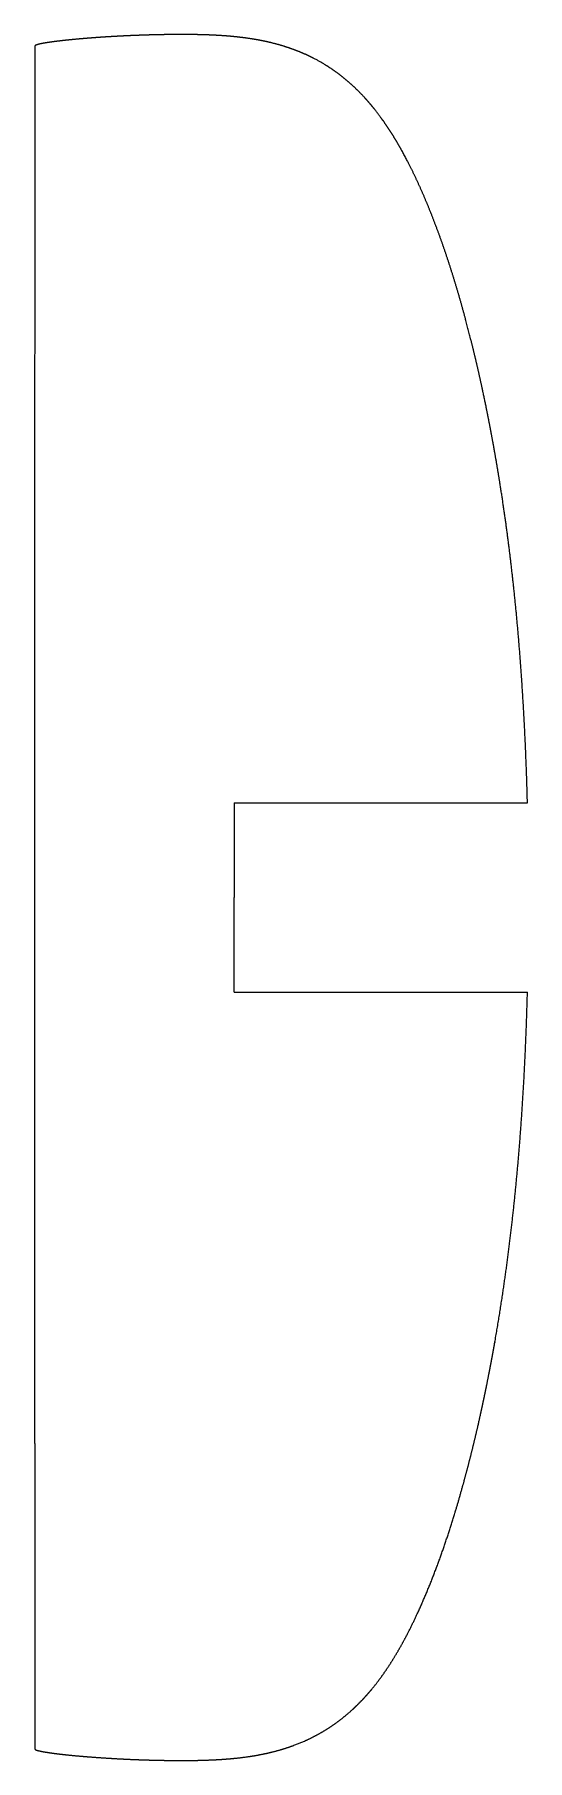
# Model space of a CAD drawing. Header units: metres. Extents: x 103.7 to 113.6, y -17.3 to 17.3.
import ezdxf

# ---------------------------------------------------------------- set-up
doc = ezdxf.new("R2010")
doc.units = ezdxf.units.M

msp = doc.modelspace()

# ---------------------------------------------------------------- linework, layer by layer
for p, q in [((107.696, 1.9, 2017), (113.572, 1.9, 2017)), ((107.696, -1.9, 2017), (113.572, -1.9, 2017))]:
    msp.add_line(p, q)
for points, knots in [([(103.703, 17.077, 2017), (103.703, 17.077, 2017), (103.703, 17.077, 2017), (103.703, 17.077, 2017), (103.703, 17.077, 2017), (103.703, 17.077, 2017), (103.703, 17.077, 2017), (103.703, 17.077, 2017), (103.703, 17.076, 2017), (103.703, 17.076, 2017), (103.703, 17.075, 2017), (103.703, 17.073, 2017), (103.703, 17.071, 2017), (103.703, 17.068, 2017), (103.703, 17.064, 2017), (103.703, 17.052, 2017), (103.703, 17.042, 2017), (103.703, 17.03, 2017), (103.703, 17.015, 2017), (103.703, 16.998, 2017), (103.703, 16.979, 2017), (103.703, 16.958, 2017), (103.703, 16.904, 2017), (103.702, 16.869, 2017), (103.702, 16.832, 2017), (103.702, 16.794, 2017), (103.702, 16.754, 2017), (103.702, 16.714, 2017), (103.702, 16.673, 2017), (103.702, 16.565, 2017), (103.702, 16.499, 2017), (103.702, 16.431, 2017), (103.702, 16.362, 2017), (103.702, 16.293, 2017), (103.702, 16.223, 2017), (103.702, 16.153, 2017), (103.702, 16.034, 2017), (103.702, 15.986, 2017), (103.702, 15.937, 2017), (103.702, 15.888, 2017), (103.702, 15.839, 2017), (103.702, 15.789, 2017), (103.702, 15.74, 2017), (103.702, 15.631, 2017), (103.701, 15.571, 2017), (103.701, 15.511, 2017), (103.701, 15.451, 2017), (103.701, 15.391, 2017), (103.701, 15.33, 2017), (103.701, 15.27, 2017), (103.701, 15.027, 2017), (103.701, 14.845, 2017), (103.701, 14.661, 2017), (103.701, 14.478, 2017), (103.701, 14.295, 2017), (103.7, 14.111, 2017), (103.7, 13.927, 2017), (103.7, 13.43, 2017), (103.7, 13.116, 2017), (103.699, 12.802, 2017), (103.699, 12.488, 2017), (103.699, 12.174, 2017), (103.699, 11.859, 2017), (103.699, 11.545, 2017), (103.698, 10.929, 2017), (103.698, 10.628, 2017), (103.698, 10.326, 2017), (103.698, 10.025, 2017), (103.698, 9.723, 2017), (103.697, 9.422, 2017), (103.697, 9.12, 2017), (103.697, 8.21, 2017), (103.697, 7.602, 2017), (103.697, 6.993, 2017), (103.696, 6.385, 2017), (103.696, 5.777, 2017), (103.696, 5.169, 2017), (103.696, 4.562, 2017), (103.696, 3.742, 2017), (103.696, 3.53, 2017), (103.696, 3.318, 2017), (103.696, 3.105, 2017), (103.696, 2.893, 2017), (103.696, 2.681, 2017), (103.696, 2.47, 2017), (103.696, 2.191, 2017), (103.696, 2.125, 2017), (103.696, 2.061, 2017), (103.696, 1.997, 2017), (103.696, 1.935, 2017), (103.696, 1.874, 2017), (103.696, 1.814, 2017), (103.696, 1.727, 2017), (103.696, 1.698, 2017), (103.696, 1.669, 2017), (103.696, 1.641, 2017), (103.696, 1.613, 2017), (103.696, 1.585, 2017), (103.696, 1.558, 2017), (103.696, 1.502, 2017), (103.696, 1.472, 2017), (103.696, 1.442, 2017), (103.696, 1.412, 2017), (103.696, 1.383, 2017), (103.696, 1.353, 2017), (103.696, 1.323, 2017), (103.696, 1.206, 2017), (103.696, 1.119, 2017), (103.696, 1.033, 2017), (103.696, 0.946, 2017), (103.696, 0.86, 2017), (103.696, 0.775, 2017), (103.696, 0.69, 2017), (103.696, 0.557, 2017), (103.696, 0.508, 2017), (103.696, 0.459, 2017), (103.696, 0.411, 2017), (103.696, 0.363, 2017), (103.696, 0.317, 2017), (103.696, 0.272, 2017), (103.696, 0.201, 2017), (103.696, 0.174, 2017), (103.696, 0.147, 2017), (103.696, 0.123, 2017), (103.696, 0.1, 2017), (103.696, 0.079, 2017), (103.696, 0.062, 2017), (103.696, 0.039, 2017), (103.696, 0.032, 2017), (103.696, 0.026, 2017), (103.696, 0.02, 2017), (103.696, 0.016, 2017), (103.696, 0.012, 2017), (103.696, 0.009, 2017), (103.696, 0.004, 2017), (103.696, 0.002, 2017), (103.696, 0.001, 2017), (103.696, 0, 2017), (103.696, 0, 2017), (103.696, 0, 2017), (103.696, 0, 2017), (103.696, 0, 2017), (103.696, 0, 2017), (103.696, -0.001, 2017), (103.696, -0.002, 2017), (103.696, -0.004, 2017), (103.696, -0.007, 2017), (103.696, -0.012, 2017), (103.696, -0.025, 2017), (103.696, -0.035, 2017), (103.696, -0.047, 2017), (103.696, -0.062, 2017), (103.696, -0.079, 2017), (103.696, -0.098, 2017), (103.696, -0.119, 2017), (103.696, -0.173, 2017), (103.696, -0.208, 2017), (103.696, -0.245, 2017), (103.696, -0.283, 2017), (103.696, -0.323, 2017), (103.696, -0.363, 2017), (103.696, -0.404, 2017), (103.696, -0.512, 2017), (103.696, -0.578, 2017), (103.696, -0.646, 2017), (103.696, -0.715, 2017), (103.696, -0.784, 2017), (103.696, -0.854, 2017), (103.696, -0.924, 2017), (103.696, -1.043, 2017), (103.696, -1.092, 2017), (103.696, -1.14, 2017), (103.696, -1.189, 2017), (103.696, -1.239, 2017), (103.696, -1.288, 2017), (103.696, -1.337, 2017), (103.696, -1.446, 2017), (103.696, -1.506, 2017), (103.696, -1.566, 2017), (103.696, -1.626, 2017), (103.696, -1.687, 2017), (103.696, -1.747, 2017), (103.696, -1.807, 2017), (103.696, -2.05, 2017), (103.696, -2.233, 2017), (103.696, -2.416, 2017), (103.696, -2.599, 2017), (103.696, -2.783, 2017), (103.696, -2.967, 2017), (103.696, -3.151, 2017), (103.696, -3.648, 2017), (103.696, -3.962, 2017), (103.696, -4.276, 2017), (103.696, -4.59, 2017), (103.696, -4.904, 2017), (103.696, -5.218, 2017), (103.696, -5.533, 2017), (103.696, -6.149, 2017), (103.696, -6.45, 2017), (103.696, -6.752, 2017), (103.697, -7.053, 2017), (103.697, -7.355, 2017), (103.697, -7.657, 2017), (103.697, -7.958, 2017), (103.697, -8.868, 2017), (103.697, -9.476, 2017), (103.698, -10.085, 2017), (103.698, -10.693, 2017), (103.698, -11.301, 2017), (103.699, -11.909, 2017), (103.699, -12.516, 2017), (103.7, -13.335, 2017), (103.7, -13.548, 2017), (103.7, -13.76, 2017), (103.7, -13.972, 2017), (103.7, -14.184, 2017), (103.701, -14.396, 2017), (103.701, -14.608, 2017), (103.701, -14.886, 2017), (103.701, -14.952, 2017), (103.701, -15.017, 2017), (103.701, -15.08, 2017), (103.701, -15.142, 2017), (103.701, -15.203, 2017), (103.701, -15.263, 2017), (103.701, -15.351, 2017), (103.701, -15.38, 2017), (103.701, -15.408, 2017), (103.701, -15.436, 2017), (103.701, -15.464, 2017), (103.701, -15.492, 2017), (103.701, -15.519, 2017), (103.701, -15.576, 2017), (103.702, -15.605, 2017), (103.702, -15.635, 2017), (103.702, -15.665, 2017), (103.702, -15.694, 2017), (103.702, -15.724, 2017), (103.702, -15.754, 2017), (103.702, -15.871, 2017), (103.702, -15.958, 2017), (103.702, -16.045, 2017), (103.702, -16.131, 2017), (103.702, -16.217, 2017), (103.702, -16.302, 2017), (103.702, -16.387, 2017), (103.702, -16.52, 2017), (103.702, -16.569, 2017), (103.702, -16.618, 2017), (103.702, -16.666, 2017), (103.702, -16.714, 2017), (103.702, -16.76, 2017), (103.702, -16.804, 2017), (103.702, -16.875, 2017), (103.703, -16.903, 2017), (103.703, -16.929, 2017), (103.703, -16.954, 2017), (103.703, -16.977, 2017), (103.703, -16.998, 2017), (103.703, -17.015, 2017), (103.703, -17.038, 2017), (103.703, -17.045, 2017), (103.703, -17.051, 2017), (103.703, -17.056, 2017), (103.703, -17.061, 2017), (103.703, -17.065, 2017), (103.703, -17.068, 2017), (103.703, -17.071, 2017), (103.703, -17.072, 2017), (103.703, -17.073, 2017), (103.703, -17.074, 2017), (103.703, -17.075, 2017), (103.703, -17.075, 2017), (103.703, -17.075, 2017), (103.703, -17.076, 2017), (103.703, -17.076, 2017), (103.703, -17.077, 2017), (103.703, -17.077, 2017), (103.703, -17.077, 2017), (103.703, -17.077, 2017), (103.703, -17.077, 2017), (103.703, -17.077, 2017)], [0, 0, 0, 0, 0, 0, 0, 0, 0, 0.002073, 0.002073, 0.002073, 0.002073, 0.002073, 0.002073, 0.002073, 0.006285, 0.006285, 0.006285, 0.006285, 0.006285, 0.006285, 0.006285, 0.012604, 0.012604, 0.012604, 0.012604, 0.012604, 0.012604, 0.012604, 0.021541, 0.021541, 0.021541, 0.021541, 0.021541, 0.021541, 0.021541, 0.035507, 0.035507, 0.035507, 0.035507, 0.035507, 0.035507, 0.035507, 0.045158, 0.045158, 0.045158, 0.045158, 0.045158, 0.045158, 0.045158, 0.056869, 0.056869, 0.056869, 0.056869, 0.056869, 0.056869, 0.056869, 0.092257, 0.092257, 0.092257, 0.092257, 0.092257, 0.092257, 0.092257, 0.152563, 0.152563, 0.152563, 0.152563, 0.152563, 0.152563, 0.152563, 0.210352, 0.210352, 0.210352, 0.210352, 0.210352, 0.210352, 0.210352, 0.326932, 0.326932, 0.326932, 0.326932, 0.326932, 0.326932, 0.326932, 0.367783, 0.367783, 0.367783, 0.367783, 0.367783, 0.367783, 0.367783, 0.38075, 0.38075, 0.38075, 0.38075, 0.38075, 0.38075, 0.38075, 0.387233, 0.387233, 0.387233, 0.387233, 0.387233, 0.387233, 0.387233, 0.394418, 0.394418, 0.394418, 0.394418, 0.394418, 0.394418, 0.394418, 0.415636, 0.415636, 0.415636, 0.415636, 0.415636, 0.415636, 0.415636, 0.428359, 0.428359, 0.428359, 0.428359, 0.428359, 0.428359, 0.428359, 0.436958, 0.436958, 0.436958, 0.436958, 0.436958, 0.436958, 0.436958, 0.441595, 0.441595, 0.441595, 0.441595, 0.441595, 0.441595, 0.441595, 0.447248, 0.447248, 0.447248, 0.447248, 0.447248, 0.447248, 0.447248, 0.453399, 0.453399, 0.453399, 0.453399, 0.453399, 0.453399, 0.453399, 0.461217, 0.461217, 0.461217, 0.461217, 0.461217, 0.461217, 0.461217, 0.472273, 0.472273, 0.472273, 0.472273, 0.472273, 0.472273, 0.472273, 0.489552, 0.489552, 0.489552, 0.489552, 0.489552, 0.489552, 0.489552, 0.501492, 0.501492, 0.501492, 0.501492, 0.501492, 0.501492, 0.501492, 0.515982, 0.515982, 0.515982, 0.515982, 0.515982, 0.515982, 0.515982, 0.559766, 0.559766, 0.559766, 0.559766, 0.559766, 0.559766, 0.559766, 0.634375, 0.634375, 0.634375, 0.634375, 0.634375, 0.634375, 0.634375, 0.705863, 0.705863, 0.705863, 0.705863, 0.705863, 0.705863, 0.705863, 0.850052, 0.850052, 0.850052, 0.850052, 0.850052, 0.850052, 0.850052, 0.900573, 0.900573, 0.900573, 0.900573, 0.900573, 0.900573, 0.900573, 0.916609, 0.916609, 0.916609, 0.916609, 0.916609, 0.916609, 0.916609, 0.924627, 0.924627, 0.924627, 0.924627, 0.924627, 0.924627, 0.924627, 0.933512, 0.933512, 0.933512, 0.933512, 0.933512, 0.933512, 0.933512, 0.959752, 0.959752, 0.959752, 0.959752, 0.959752, 0.959752, 0.959752, 0.975487, 0.975487, 0.975487, 0.975487, 0.975487, 0.975487, 0.975487, 0.986122, 0.986122, 0.986122, 0.986122, 0.986122, 0.986122, 0.986122, 0.991858, 0.991858, 0.991858, 0.991858, 0.991858, 0.991858, 0.991858, 0.994789, 0.994789, 0.994789, 0.994789, 0.994789, 0.994789, 0.994789, 1, 1, 1, 1, 1, 1, 1, 1, 1]), ([(113.572, 1.9, 2017), (113.56, 2.386, 2017), (113.543, 2.872, 2017), (113.522, 3.358, 2017), (113.496, 3.843, 2017), (113.466, 4.328, 2017), (113.43, 4.813, 2017), (113.389, 5.298, 2017), (113.308, 6.134, 2017), (113.27, 6.486, 2017), (113.23, 6.838, 2017), (113.186, 7.189, 2017), (113.139, 7.54, 2017), (113.088, 7.891, 2017), (113.034, 8.241, 2017), (112.948, 8.752, 2017), (112.92, 8.914, 2017), (112.892, 9.076, 2017), (112.862, 9.238, 2017), (112.832, 9.4, 2017), (112.801, 9.561, 2017), (112.768, 9.723, 2017), (112.7, 10.056, 2017), (112.664, 10.228, 2017), (112.626, 10.4, 2017), (112.588, 10.572, 2017), (112.548, 10.743, 2017), (112.507, 10.914, 2017), (112.465, 11.085, 2017), (112.361, 11.492, 2017), (112.299, 11.728, 2017), (112.234, 11.964, 2017), (112.166, 12.198, 2017), (112.095, 12.432, 2017), (112.021, 12.665, 2017), (111.944, 12.897, 2017), (111.789, 13.337, 2017), (111.712, 13.546, 2017), (111.632, 13.753, 2017), (111.549, 13.959, 2017), (111.461, 14.164, 2017), (111.369, 14.366, 2017), (111.273, 14.566, 2017), (111.111, 14.879, 2017), (111.049, 14.994, 2017), (110.985, 15.107, 2017), (110.918, 15.22, 2017), (110.85, 15.33, 2017), (110.779, 15.44, 2017), (110.705, 15.547, 2017), (110.597, 15.694, 2017), (110.566, 15.736, 2017), (110.533, 15.778, 2017), (110.501, 15.819, 2017), (110.468, 15.86, 2017), (110.434, 15.901, 2017), (110.399, 15.941, 2017), (110.272, 16.086, 2017), (110.175, 16.187, 2017), (110.074, 16.285, 2017), (109.97, 16.379, 2017), (109.861, 16.468, 2017), (109.749, 16.551, 2017), (109.633, 16.63, 2017), (109.409, 16.767, 2017), (109.302, 16.826, 2017), (109.193, 16.882, 2017), (109.081, 16.933, 2017), (108.967, 16.979, 2017), (108.852, 17.021, 2017), (108.736, 17.059, 2017), (108.558, 17.111, 2017), (108.498, 17.127, 2017), (108.437, 17.142, 2017), (108.377, 17.157, 2017), (108.316, 17.17, 2017), (108.254, 17.183, 2017), (108.193, 17.194, 2017), (108.015, 17.225, 2017), (107.897, 17.243, 2017), (107.78, 17.257, 2017), (107.662, 17.269, 2017), (107.543, 17.279, 2017), (107.425, 17.287, 2017), (107.306, 17.293, 2017), (107.153, 17.299, 2017), (107.119, 17.3, 2017), (107.084, 17.301, 2017), (107.05, 17.302, 2017), (107.015, 17.303, 2017), (106.981, 17.304, 2017), (106.946, 17.304, 2017), (106.885, 17.305, 2017), (106.859, 17.306, 2017), (106.833, 17.306, 2017), (106.807, 17.306, 2017), (106.781, 17.306, 2017), (106.755, 17.307, 2017), (106.728, 17.307, 2017), (106.615, 17.307, 2017), (106.527, 17.307, 2017), (106.44, 17.306, 2017), (106.352, 17.305, 2017), (106.265, 17.304, 2017), (106.178, 17.302, 2017), (106.09, 17.3, 2017), (105.906, 17.295, 2017), (105.81, 17.292, 2017), (105.714, 17.288, 2017), (105.618, 17.284, 2017), (105.521, 17.28, 2017), (105.425, 17.275, 2017), (105.329, 17.27, 2017), (105.149, 17.259, 2017), (105.064, 17.254, 2017), (104.98, 17.248, 2017), (104.896, 17.242, 2017), (104.812, 17.236, 2017), (104.728, 17.229, 2017), (104.644, 17.222, 2017), (104.5, 17.209, 2017), (104.439, 17.203, 2017), (104.379, 17.197, 2017), (104.319, 17.191, 2017), (104.259, 17.184, 2017), (104.2, 17.178, 2017), (104.141, 17.17, 2017), (104.046, 17.158, 2017), (104.009, 17.153, 2017), (103.973, 17.147, 2017), (103.937, 17.142, 2017), (103.902, 17.136, 2017), (103.867, 17.13, 2017), (103.834, 17.124, 2017), (103.784, 17.112, 2017), (103.766, 17.108, 2017), (103.749, 17.103, 2017), (103.733, 17.099, 2017), (103.719, 17.093, 2017), (103.709, 17.088, 2017), (103.703, 17.082, 2017), (103.703, 17.077, 2017)], [0, 0, 0, 0, 0, 0, 0, 0, 0, 0.177261, 0.177261, 0.177261, 0.177261, 0.177261, 0.177261, 0.177261, 0.306407, 0.306407, 0.306407, 0.306407, 0.306407, 0.306407, 0.306407, 0.366399, 0.366399, 0.366399, 0.366399, 0.366399, 0.366399, 0.366399, 0.430572, 0.430572, 0.430572, 0.430572, 0.430572, 0.430572, 0.430572, 0.51975, 0.51975, 0.51975, 0.51975, 0.51975, 0.51975, 0.51975, 0.601102, 0.601102, 0.601102, 0.601102, 0.601102, 0.601102, 0.601102, 0.648959, 0.648959, 0.648959, 0.648959, 0.648959, 0.648959, 0.648959, 0.66839, 0.66839, 0.66839, 0.66839, 0.66839, 0.66839, 0.66839, 0.72027, 0.72027, 0.72027, 0.72027, 0.72027, 0.72027, 0.72027, 0.765877, 0.765877, 0.765877, 0.765877, 0.765877, 0.765877, 0.765877, 0.789149, 0.789149, 0.789149, 0.789149, 0.789149, 0.789149, 0.789149, 0.8333, 0.8333, 0.8333, 0.8333, 0.8333, 0.8333, 0.8333, 0.846101, 0.846101, 0.846101, 0.846101, 0.846101, 0.846101, 0.846101, 0.855702, 0.855702, 0.855702, 0.855702, 0.855702, 0.855702, 0.855702, 0.887721, 0.887721, 0.887721, 0.887721, 0.887721, 0.887721, 0.887721, 0.923049, 0.923049, 0.923049, 0.923049, 0.923049, 0.923049, 0.923049, 0.954262, 0.954262, 0.954262, 0.954262, 0.954262, 0.954262, 0.954262, 0.977009, 0.977009, 0.977009, 0.977009, 0.977009, 0.977009, 0.977009, 0.991444, 0.991444, 0.991444, 0.991444, 0.991444, 0.991444, 0.991444, 1, 1, 1, 1, 1, 1, 1, 1, 1]), ([(103.703, -17.077, 2017), (103.703, -17.079, 2017), (103.704, -17.081, 2017), (103.706, -17.084, 2017), (103.708, -17.086, 2017), (103.712, -17.088, 2017), (103.716, -17.09, 2017), (103.721, -17.093, 2017), (103.738, -17.1, 2017), (103.753, -17.105, 2017), (103.77, -17.109, 2017), (103.787, -17.113, 2017), (103.805, -17.117, 2017), (103.824, -17.121, 2017), (103.843, -17.125, 2017), (103.891, -17.134, 2017), (103.921, -17.139, 2017), (103.951, -17.144, 2017), (103.981, -17.149, 2017), (104.012, -17.153, 2017), (104.043, -17.157, 2017), (104.074, -17.162, 2017), (104.168, -17.174, 2017), (104.231, -17.181, 2017), (104.295, -17.188, 2017), (104.36, -17.195, 2017), (104.424, -17.202, 2017), (104.489, -17.208, 2017), (104.554, -17.214, 2017), (104.791, -17.234, 2017), (104.964, -17.248, 2017), (105.137, -17.259, 2017), (105.311, -17.27, 2017), (105.485, -17.279, 2017), (105.66, -17.287, 2017), (105.835, -17.293, 2017), (106.057, -17.299, 2017), (106.105, -17.3, 2017), (106.153, -17.302, 2017), (106.201, -17.303, 2017), (106.249, -17.303, 2017), (106.297, -17.304, 2017), (106.346, -17.305, 2017), (106.429, -17.306, 2017), (106.464, -17.306, 2017), (106.499, -17.307, 2017), (106.534, -17.307, 2017), (106.569, -17.307, 2017), (106.604, -17.307, 2017), (106.639, -17.307, 2017), (106.727, -17.307, 2017), (106.779, -17.307, 2017), (106.831, -17.306, 2017), (106.884, -17.306, 2017), (106.936, -17.305, 2017), (106.988, -17.304, 2017), (107.04, -17.302, 2017), (107.147, -17.299, 2017), (107.203, -17.297, 2017), (107.258, -17.295, 2017), (107.314, -17.292, 2017), (107.37, -17.289, 2017), (107.425, -17.286, 2017), (107.481, -17.282, 2017), (107.633, -17.27, 2017), (107.729, -17.262, 2017), (107.825, -17.251, 2017), (107.921, -17.239, 2017), (108.017, -17.226, 2017), (108.112, -17.21, 2017), (108.207, -17.192, 2017), (108.462, -17.138, 2017), (108.622, -17.098, 2017), (108.779, -17.051, 2017), (108.934, -16.997, 2017), (109.086, -16.934, 2017), (109.235, -16.864, 2017), (109.38, -16.785, 2017), (109.661, -16.613, 2017), (109.797, -16.518, 2017), (109.929, -16.416, 2017), (110.054, -16.308, 2017), (110.175, -16.192, 2017), (110.29, -16.072, 2017), (110.399, -15.946, 2017), (110.53, -15.783, 2017), (110.556, -15.749, 2017), (110.582, -15.715, 2017), (110.608, -15.68, 2017), (110.634, -15.645, 2017), (110.66, -15.61, 2017), (110.685, -15.573, 2017), (110.736, -15.5, 2017), (110.761, -15.462, 2017), (110.787, -15.424, 2017), (110.812, -15.386, 2017), (110.837, -15.347, 2017), (110.862, -15.307, 2017), (110.886, -15.267, 2017), (110.998, -15.084, 2017), (111.081, -14.938, 2017), (111.16, -14.791, 2017), (111.236, -14.642, 2017), (111.309, -14.491, 2017), (111.38, -14.339, 2017), (111.448, -14.185, 2017), (111.648, -13.716, 2017), (111.772, -13.398, 2017), (111.889, -13.076, 2017), (111.998, -12.751, 2017), (112.1, -12.424, 2017), (112.197, -12.095, 2017), (112.289, -11.765, 2017), (112.424, -11.247, 2017), (112.471, -11.061, 2017), (112.517, -10.875, 2017), (112.561, -10.688, 2017), (112.604, -10.501, 2017), (112.645, -10.313, 2017), (112.685, -10.125, 2017), (112.743, -9.846, 2017), (112.762, -9.754, 2017), (112.78, -9.662, 2017), (112.798, -9.57, 2017), (112.816, -9.477, 2017), (112.834, -9.385, 2017), (112.851, -9.292, 2017), (112.887, -9.098, 2017), (112.905, -8.997, 2017), (112.923, -8.895, 2017), (112.941, -8.794, 2017), (112.959, -8.692, 2017), (112.976, -8.59, 2017), (112.992, -8.488, 2017), (113.138, -7.582, 2017), (113.248, -6.775, 2017), (113.34, -5.965, 2017), (113.414, -5.154, 2017), (113.473, -4.342, 2017), (113.519, -3.528, 2017), (113.551, -2.714, 2017), (113.572, -1.9, 2017)], [0, 0, 0, 0, 0, 0, 0, 0, 0, 0.0018147, 0.0018147, 0.0018147, 0.0018147, 0.0018147, 0.0018147, 0.0018147, 0.0061091, 0.0061091, 0.0061091, 0.0061091, 0.0061091, 0.0061091, 0.0061091, 0.0124068, 0.0124068, 0.0124068, 0.0124068, 0.0124068, 0.0124068, 0.0124068, 0.0249601, 0.0249601, 0.0249601, 0.0249601, 0.0249601, 0.0249601, 0.0249601, 0.0579986, 0.0579986, 0.0579986, 0.0579986, 0.0579986, 0.0579986, 0.0579986, 0.0669977, 0.0669977, 0.0669977, 0.0669977, 0.0669977, 0.0669977, 0.0669977, 0.0735425, 0.0735425, 0.0735425, 0.0735425, 0.0735425, 0.0735425, 0.0735425, 0.0833601, 0.0833601, 0.0833601, 0.0833601, 0.0833601, 0.0833601, 0.0833601, 0.0939202, 0.0939202, 0.0939202, 0.0939202, 0.0939202, 0.0939202, 0.0939202, 0.1122707, 0.1122707, 0.1122707, 0.1122707, 0.1122707, 0.1122707, 0.1122707, 0.1434191, 0.1434191, 0.1434191, 0.1434191, 0.1434191, 0.1434191, 0.1434191, 0.1747568, 0.1747568, 0.1747568, 0.1747568, 0.1747568, 0.1747568, 0.1747568, 0.182687, 0.182687, 0.182687, 0.182687, 0.182687, 0.182687, 0.182687, 0.1906175, 0.1906175, 0.1906175, 0.1906175, 0.1906175, 0.1906175, 0.1906175, 0.2185605, 0.2185605, 0.2185605, 0.2185605, 0.2185605, 0.2185605, 0.2185605, 0.2754853, 0.2754853, 0.2754853, 0.2754853, 0.2754853, 0.2754853, 0.2754853, 0.3073605, 0.3073605, 0.3073605, 0.3073605, 0.3073605, 0.3073605, 0.3073605, 0.3228696, 0.3228696, 0.3228696, 0.3228696, 0.3228696, 0.3228696, 0.3228696, 0.339788, 0.339788, 0.339788, 0.339788, 0.339788, 0.339788, 0.339788, 0.473159, 0.473159, 0.473159, 0.473159, 0.473159, 0.473159, 0.473159, 0.473159, 0.473159])]:
    msp.add_open_spline(points, degree=8, knots=knots)
for points in [[(107.696, 1.9, 2017), (107.696, 0, 2017)], [(107.696, -1.9, 2017), (107.696, 0, 2017)]]:
    msp.add_open_spline(points, degree=1)

doc.saveas('drawing.dxf')
